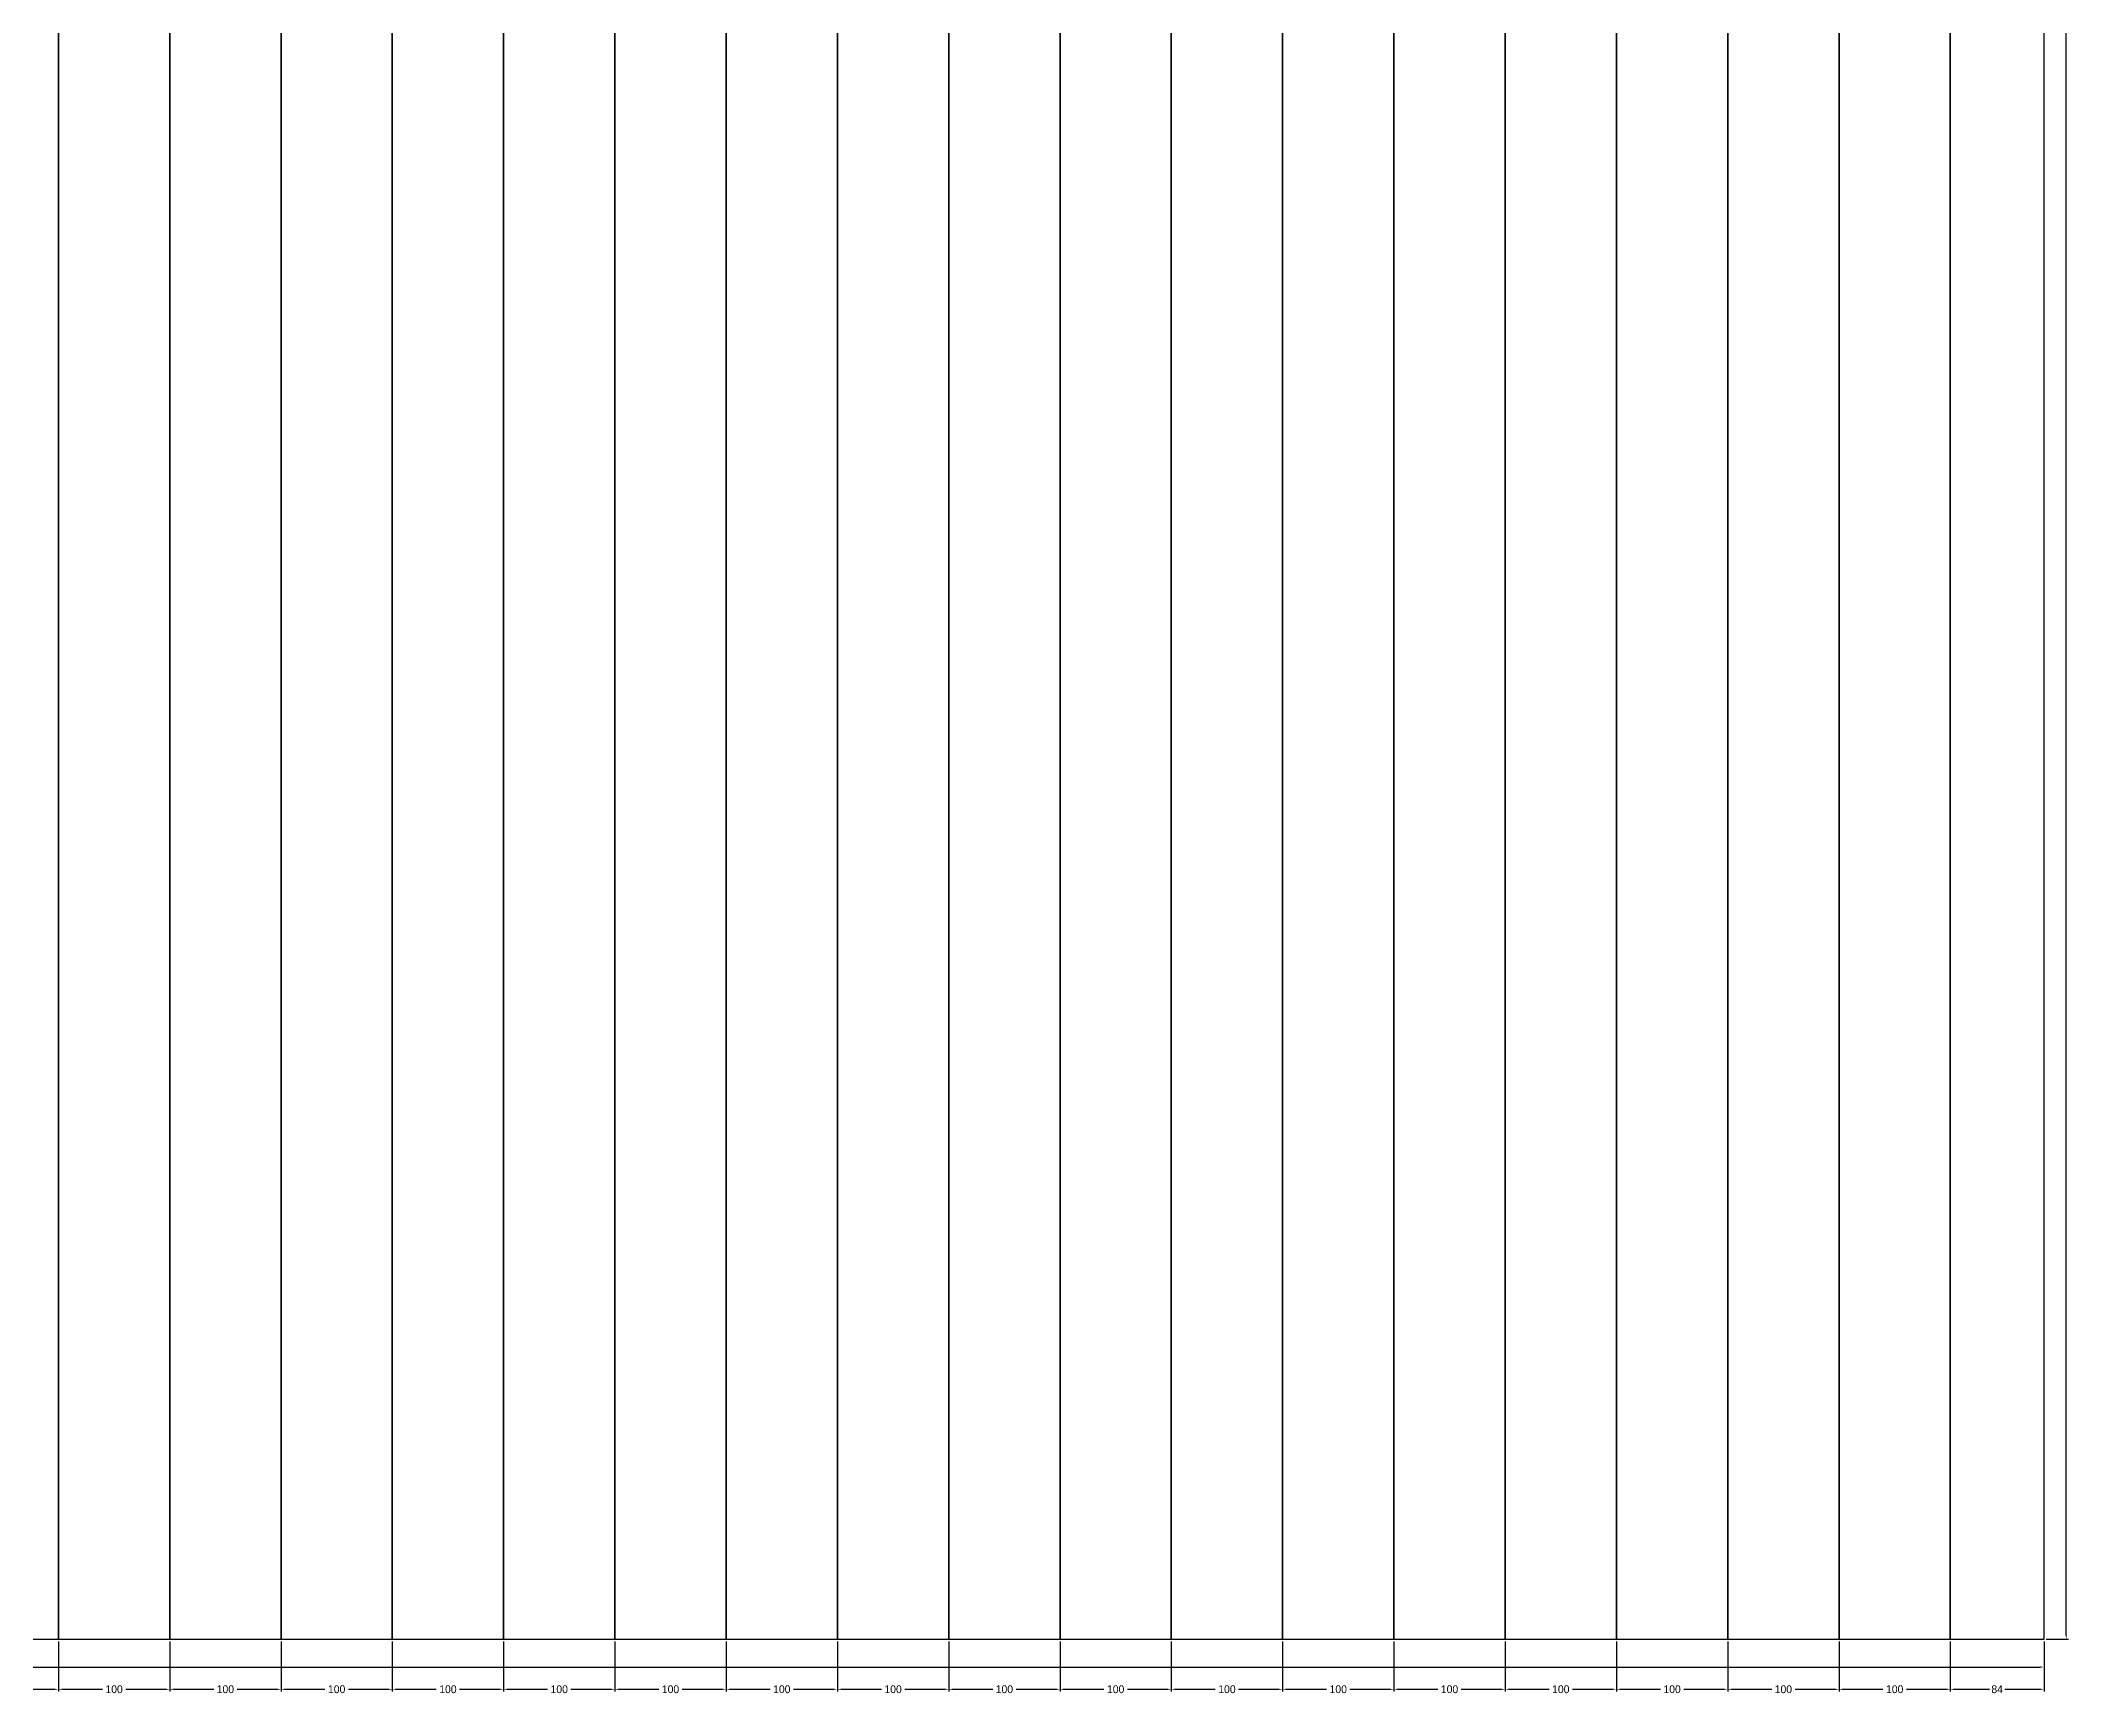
# Model space of a CAD drawing. Header units: metres. Extents: x -159 to 6209, y -50 to 3007.
# Drawn here: x 4384 to 6209, y -50 to 1437 of the extents above; entities that cross this region are included whole.
import ezdxf

# ---------------------------------------------------------------- set-up
doc = ezdxf.new("R2010")
doc.units = ezdxf.units.M
for name, color, linetype in [('Contorno', 7, 'Continuous'), ('COTA', 3, 'Continuous'), ('Paineis', 3, 'Continuous')]:
    doc.layers.add(name, color=color, linetype=linetype)
doc.dimstyles.new('COTA_LJ', dxfattribs={"dimtxt": 7, "dimasz": 3.5, "dimexe": 2, "dimexo": 2, "dimgap": 1.5, "dimtad": 1, "dimdec": 1, "dimcen": 2.5, "dimclrd": 3, "dimclre": 3, "dimclrt": 3, "dimazin": 3, "dimtfac": 1, "dimtmove": 0, "dimatfit": 3})

# ---------------------------------------------------------------- blocks, each defined once
blk = doc.blocks.new('_CLOSEDFILLED')
at = {"color": 0, "linetype": 'BYBLOCK'}
blk.add_solid([(-1, 0.16), (0, 0), (-1, -0.16)], dxfattribs=at)
blk = doc.blocks.new('*D1')
at = {"color": 3}
for p, q in [((0, -2), (0, -27)), ((6184.2, -2), (6184.2, -27)), ((3.5, -25), (3078.1, -25)), ((3106.1, -25), (6180.7, -25))]:
    blk.add_line(p, q, dxfattribs=at)
at = {"layer": 'Defpoints'}
for p in [(0, 0), (6184.2, 0), (0, -25)]:
    blk.add_point(p, dxfattribs=at)
at = {"layer": 'COTA', "color": 3, "xscale": 3.5, "yscale": 3.5, "rotation": 180}
blk.add_blockref('_CLOSEDFILLED', (0, -25), dxfattribs=at)
at = {"layer": 'COTA', "color": 3, "xscale": 3.5, "yscale": 3.5}
blk.add_blockref('_CLOSEDFILLED', (6184.2, -25), dxfattribs=at)
at = {"layer": 'COTA', "color": 3, "insert": (3092.1, -25), "char_height": 7, "attachment_point": 5}
blk.add_mtext('6184', dxfattribs=at)
blk = doc.blocks.new('*D2')
at = {"color": 3}
for p, q in [((6186.2, 2970), (6206.2, 2970)), ((6204.2, 1499), (6204.2, 2966.5)), ((6204.2, 3.5), (6204.2, 1471)), ((6186.2, 0), (6206.2, 0))]:
    blk.add_line(p, q, dxfattribs=at)
at = {"layer": 'Defpoints'}
for p in [(6184.2, 2970), (6184.2, 0), (6204.2, 0)]:
    blk.add_point(p, dxfattribs=at)
at = {"layer": 'COTA', "color": 3, "xscale": 3.5, "yscale": 3.5}
for p, rotation in [((6204.2, 2970), 90), ((6204.2, 0), 270)]:
    blk.add_blockref('_CLOSEDFILLED', p, dxfattribs=dict(at, rotation=rotation))
at = {"layer": 'COTA', "color": 3, "insert": (6204.2, 1485), "char_height": 7, "attachment_point": 5, "rotation": 90}
blk.add_mtext('2970', dxfattribs=at)
blk = doc.blocks.new('*D46')
at = {"color": 3}
for p, q in [((4300, -2), (4300, -47)), ((4400, -2), (4400, -47)), ((4303.5, -45), (4339.5, -45)), ((4360.5, -45), (4396.5, -45))]:
    blk.add_line(p, q, dxfattribs=at)
at = {"layer": 'Defpoints'}
for p in [(4300, 0), (4400, 0), (4300, -45)]:
    blk.add_point(p, dxfattribs=at)
at = {"layer": 'COTA', "color": 3, "xscale": 3.5, "yscale": 3.5, "rotation": 180}
blk.add_blockref('_CLOSEDFILLED', (4300, -45), dxfattribs=at)
at = {"layer": 'COTA', "color": 3, "xscale": 3.5, "yscale": 3.5}
blk.add_blockref('_CLOSEDFILLED', (4400, -45), dxfattribs=at)
at = {"layer": 'COTA', "color": 3, "insert": (4350, -45), "char_height": 7, "attachment_point": 5}
blk.add_mtext('100', dxfattribs=at)
blk = doc.blocks.new('*D47')
at = {"color": 3}
for p, q in [((4400, -2), (4400, -47)), ((4500, -2), (4500, -47)), ((4403.5, -45), (4439.5, -45)), ((4460.5, -45), (4496.5, -45))]:
    blk.add_line(p, q, dxfattribs=at)
at = {"layer": 'Defpoints'}
for p in [(4400, 0), (4500, 0), (4400, -45)]:
    blk.add_point(p, dxfattribs=at)
at = {"layer": 'COTA', "color": 3, "xscale": 3.5, "yscale": 3.5, "rotation": 180}
blk.add_blockref('_CLOSEDFILLED', (4400, -45), dxfattribs=at)
at = {"layer": 'COTA', "color": 3, "xscale": 3.5, "yscale": 3.5}
blk.add_blockref('_CLOSEDFILLED', (4500, -45), dxfattribs=at)
at = {"layer": 'COTA', "color": 3, "insert": (4450, -45), "char_height": 7, "attachment_point": 5}
blk.add_mtext('100', dxfattribs=at)
blk = doc.blocks.new('*D48')
at = {"color": 3}
for p, q in [((4500, -2), (4500, -47)), ((4600, -2), (4600, -47)), ((4503.5, -45), (4539.5, -45)), ((4560.5, -45), (4596.5, -45))]:
    blk.add_line(p, q, dxfattribs=at)
at = {"layer": 'Defpoints'}
for p in [(4500, 0), (4600, 0), (4500, -45)]:
    blk.add_point(p, dxfattribs=at)
at = {"layer": 'COTA', "color": 3, "xscale": 3.5, "yscale": 3.5, "rotation": 180}
blk.add_blockref('_CLOSEDFILLED', (4500, -45), dxfattribs=at)
at = {"layer": 'COTA', "color": 3, "xscale": 3.5, "yscale": 3.5}
blk.add_blockref('_CLOSEDFILLED', (4600, -45), dxfattribs=at)
at = {"layer": 'COTA', "color": 3, "insert": (4550, -45), "char_height": 7, "attachment_point": 5}
blk.add_mtext('100', dxfattribs=at)
blk = doc.blocks.new('*D49')
at = {"color": 3}
for p, q in [((4600, -2), (4600, -47)), ((4700, -2), (4700, -47)), ((4603.5, -45), (4639.5, -45)), ((4660.5, -45), (4696.5, -45))]:
    blk.add_line(p, q, dxfattribs=at)
at = {"layer": 'Defpoints'}
for p in [(4600, 0), (4700, 0), (4600, -45)]:
    blk.add_point(p, dxfattribs=at)
at = {"layer": 'COTA', "color": 3, "xscale": 3.5, "yscale": 3.5, "rotation": 180}
blk.add_blockref('_CLOSEDFILLED', (4600, -45), dxfattribs=at)
at = {"layer": 'COTA', "color": 3, "xscale": 3.5, "yscale": 3.5}
blk.add_blockref('_CLOSEDFILLED', (4700, -45), dxfattribs=at)
at = {"layer": 'COTA', "color": 3, "insert": (4650, -45), "char_height": 7, "attachment_point": 5}
blk.add_mtext('100', dxfattribs=at)
blk = doc.blocks.new('*D50')
at = {"color": 3}
for p, q in [((4700, -2), (4700, -47)), ((4800, -2), (4800, -47)), ((4703.5, -45), (4739.5, -45)), ((4760.5, -45), (4796.5, -45))]:
    blk.add_line(p, q, dxfattribs=at)
at = {"layer": 'Defpoints'}
for p in [(4700, 0), (4800, 0), (4700, -45)]:
    blk.add_point(p, dxfattribs=at)
at = {"layer": 'COTA', "color": 3, "xscale": 3.5, "yscale": 3.5, "rotation": 180}
blk.add_blockref('_CLOSEDFILLED', (4700, -45), dxfattribs=at)
at = {"layer": 'COTA', "color": 3, "xscale": 3.5, "yscale": 3.5}
blk.add_blockref('_CLOSEDFILLED', (4800, -45), dxfattribs=at)
at = {"layer": 'COTA', "color": 3, "insert": (4750, -45), "char_height": 7, "attachment_point": 5}
blk.add_mtext('100', dxfattribs=at)
blk = doc.blocks.new('*D51')
at = {"color": 3}
for p, q in [((4800, -2), (4800, -47)), ((4900, -2), (4900, -47)), ((4803.5, -45), (4839.5, -45)), ((4860.5, -45), (4896.5, -45))]:
    blk.add_line(p, q, dxfattribs=at)
at = {"layer": 'Defpoints'}
for p in [(4800, 0), (4900, 0), (4800, -45)]:
    blk.add_point(p, dxfattribs=at)
at = {"layer": 'COTA', "color": 3, "xscale": 3.5, "yscale": 3.5, "rotation": 180}
blk.add_blockref('_CLOSEDFILLED', (4800, -45), dxfattribs=at)
at = {"layer": 'COTA', "color": 3, "xscale": 3.5, "yscale": 3.5}
blk.add_blockref('_CLOSEDFILLED', (4900, -45), dxfattribs=at)
at = {"layer": 'COTA', "color": 3, "insert": (4850, -45), "char_height": 7, "attachment_point": 5}
blk.add_mtext('100', dxfattribs=at)
blk = doc.blocks.new('*D52')
at = {"color": 3}
for p, q in [((4900, -2), (4900, -47)), ((5000, -2), (5000, -47)), ((4903.5, -45), (4939.5, -45)), ((4960.5, -45), (4996.5, -45))]:
    blk.add_line(p, q, dxfattribs=at)
at = {"layer": 'Defpoints'}
for p in [(4900, 0), (5000, 0), (4900, -45)]:
    blk.add_point(p, dxfattribs=at)
at = {"layer": 'COTA', "color": 3, "xscale": 3.5, "yscale": 3.5, "rotation": 180}
blk.add_blockref('_CLOSEDFILLED', (4900, -45), dxfattribs=at)
at = {"layer": 'COTA', "color": 3, "xscale": 3.5, "yscale": 3.5}
blk.add_blockref('_CLOSEDFILLED', (5000, -45), dxfattribs=at)
at = {"layer": 'COTA', "color": 3, "insert": (4950, -45), "char_height": 7, "attachment_point": 5}
blk.add_mtext('100', dxfattribs=at)
blk = doc.blocks.new('*D53')
at = {"color": 3}
for p, q in [((5000, -2), (5000, -47)), ((5100, -2), (5100, -47)), ((5003.5, -45), (5039.5, -45)), ((5060.5, -45), (5096.5, -45))]:
    blk.add_line(p, q, dxfattribs=at)
at = {"layer": 'Defpoints'}
for p in [(5000, 0), (5100, 0), (5000, -45)]:
    blk.add_point(p, dxfattribs=at)
at = {"layer": 'COTA', "color": 3, "xscale": 3.5, "yscale": 3.5, "rotation": 180}
blk.add_blockref('_CLOSEDFILLED', (5000, -45), dxfattribs=at)
at = {"layer": 'COTA', "color": 3, "xscale": 3.5, "yscale": 3.5}
blk.add_blockref('_CLOSEDFILLED', (5100, -45), dxfattribs=at)
at = {"layer": 'COTA', "color": 3, "insert": (5050, -45), "char_height": 7, "attachment_point": 5}
blk.add_mtext('100', dxfattribs=at)
blk = doc.blocks.new('*D54')
at = {"color": 3}
for p, q in [((5100, -2), (5100, -47)), ((5200, -2), (5200, -47)), ((5103.5, -45), (5139.5, -45)), ((5160.5, -45), (5196.5, -45))]:
    blk.add_line(p, q, dxfattribs=at)
at = {"layer": 'Defpoints'}
for p in [(5100, 0), (5200, 0), (5100, -45)]:
    blk.add_point(p, dxfattribs=at)
at = {"layer": 'COTA', "color": 3, "xscale": 3.5, "yscale": 3.5, "rotation": 180}
blk.add_blockref('_CLOSEDFILLED', (5100, -45), dxfattribs=at)
at = {"layer": 'COTA', "color": 3, "xscale": 3.5, "yscale": 3.5}
blk.add_blockref('_CLOSEDFILLED', (5200, -45), dxfattribs=at)
at = {"layer": 'COTA', "color": 3, "insert": (5150, -45), "char_height": 7, "attachment_point": 5}
blk.add_mtext('100', dxfattribs=at)
blk = doc.blocks.new('*D55')
at = {"color": 3}
for p, q in [((5200, -2), (5200, -47)), ((5300, -2), (5300, -47)), ((5203.5, -45), (5239.5, -45)), ((5260.5, -45), (5296.5, -45))]:
    blk.add_line(p, q, dxfattribs=at)
at = {"layer": 'Defpoints'}
for p in [(5200, 0), (5300, 0), (5200, -45)]:
    blk.add_point(p, dxfattribs=at)
at = {"layer": 'COTA', "color": 3, "xscale": 3.5, "yscale": 3.5, "rotation": 180}
blk.add_blockref('_CLOSEDFILLED', (5200, -45), dxfattribs=at)
at = {"layer": 'COTA', "color": 3, "xscale": 3.5, "yscale": 3.5}
blk.add_blockref('_CLOSEDFILLED', (5300, -45), dxfattribs=at)
at = {"layer": 'COTA', "color": 3, "insert": (5250, -45), "char_height": 7, "attachment_point": 5}
blk.add_mtext('100', dxfattribs=at)
blk = doc.blocks.new('*D56')
at = {"color": 3}
for p, q in [((5300, -2), (5300, -47)), ((5400, -2), (5400, -47)), ((5303.5, -45), (5339.5, -45)), ((5360.5, -45), (5396.5, -45))]:
    blk.add_line(p, q, dxfattribs=at)
at = {"layer": 'Defpoints'}
for p in [(5300, 0), (5400, 0), (5300, -45)]:
    blk.add_point(p, dxfattribs=at)
at = {"layer": 'COTA', "color": 3, "xscale": 3.5, "yscale": 3.5, "rotation": 180}
blk.add_blockref('_CLOSEDFILLED', (5300, -45), dxfattribs=at)
at = {"layer": 'COTA', "color": 3, "xscale": 3.5, "yscale": 3.5}
blk.add_blockref('_CLOSEDFILLED', (5400, -45), dxfattribs=at)
at = {"layer": 'COTA', "color": 3, "insert": (5350, -45), "char_height": 7, "attachment_point": 5}
blk.add_mtext('100', dxfattribs=at)
blk = doc.blocks.new('*D57')
at = {"color": 3}
for p, q in [((5400, -2), (5400, -47)), ((5500, -2), (5500, -47)), ((5403.5, -45), (5439.5, -45)), ((5460.5, -45), (5496.5, -45))]:
    blk.add_line(p, q, dxfattribs=at)
at = {"layer": 'Defpoints'}
for p in [(5400, 0), (5500, 0), (5400, -45)]:
    blk.add_point(p, dxfattribs=at)
at = {"layer": 'COTA', "color": 3, "xscale": 3.5, "yscale": 3.5, "rotation": 180}
blk.add_blockref('_CLOSEDFILLED', (5400, -45), dxfattribs=at)
at = {"layer": 'COTA', "color": 3, "xscale": 3.5, "yscale": 3.5}
blk.add_blockref('_CLOSEDFILLED', (5500, -45), dxfattribs=at)
at = {"layer": 'COTA', "color": 3, "insert": (5450, -45), "char_height": 7, "attachment_point": 5}
blk.add_mtext('100', dxfattribs=at)
blk = doc.blocks.new('*D58')
at = {"color": 3}
for p, q in [((5500, -2), (5500, -47)), ((5600, -2), (5600, -47)), ((5503.5, -45), (5539.5, -45)), ((5560.5, -45), (5596.5, -45))]:
    blk.add_line(p, q, dxfattribs=at)
at = {"layer": 'Defpoints'}
for p in [(5500, 0), (5600, 0), (5500, -45)]:
    blk.add_point(p, dxfattribs=at)
at = {"layer": 'COTA', "color": 3, "xscale": 3.5, "yscale": 3.5, "rotation": 180}
blk.add_blockref('_CLOSEDFILLED', (5500, -45), dxfattribs=at)
at = {"layer": 'COTA', "color": 3, "xscale": 3.5, "yscale": 3.5}
blk.add_blockref('_CLOSEDFILLED', (5600, -45), dxfattribs=at)
at = {"layer": 'COTA', "color": 3, "insert": (5550, -45), "char_height": 7, "attachment_point": 5}
blk.add_mtext('100', dxfattribs=at)
blk = doc.blocks.new('*D59')
at = {"color": 3}
for p, q in [((5600, -2), (5600, -47)), ((5700, -2), (5700, -47)), ((5603.5, -45), (5639.5, -45)), ((5660.5, -45), (5696.5, -45))]:
    blk.add_line(p, q, dxfattribs=at)
at = {"layer": 'Defpoints'}
for p in [(5600, 0), (5700, 0), (5600, -45)]:
    blk.add_point(p, dxfattribs=at)
at = {"layer": 'COTA', "color": 3, "xscale": 3.5, "yscale": 3.5, "rotation": 180}
blk.add_blockref('_CLOSEDFILLED', (5600, -45), dxfattribs=at)
at = {"layer": 'COTA', "color": 3, "xscale": 3.5, "yscale": 3.5}
blk.add_blockref('_CLOSEDFILLED', (5700, -45), dxfattribs=at)
at = {"layer": 'COTA', "color": 3, "insert": (5650, -45), "char_height": 7, "attachment_point": 5}
blk.add_mtext('100', dxfattribs=at)
blk = doc.blocks.new('*D60')
at = {"color": 3}
for p, q in [((5700, -2), (5700, -47)), ((5800, -2), (5800, -47)), ((5703.5, -45), (5739.5, -45)), ((5760.5, -45), (5796.5, -45))]:
    blk.add_line(p, q, dxfattribs=at)
at = {"layer": 'Defpoints'}
for p in [(5700, 0), (5800, 0), (5700, -45)]:
    blk.add_point(p, dxfattribs=at)
at = {"layer": 'COTA', "color": 3, "xscale": 3.5, "yscale": 3.5, "rotation": 180}
blk.add_blockref('_CLOSEDFILLED', (5700, -45), dxfattribs=at)
at = {"layer": 'COTA', "color": 3, "xscale": 3.5, "yscale": 3.5}
blk.add_blockref('_CLOSEDFILLED', (5800, -45), dxfattribs=at)
at = {"layer": 'COTA', "color": 3, "insert": (5750, -45), "char_height": 7, "attachment_point": 5}
blk.add_mtext('100', dxfattribs=at)
blk = doc.blocks.new('*D61')
at = {"color": 3}
for p, q in [((5800, -2), (5800, -47)), ((5900, -2), (5900, -47)), ((5803.5, -45), (5839.5, -45)), ((5860.5, -45), (5896.5, -45))]:
    blk.add_line(p, q, dxfattribs=at)
at = {"layer": 'Defpoints'}
for p in [(5800, 0), (5900, 0), (5800, -45)]:
    blk.add_point(p, dxfattribs=at)
at = {"layer": 'COTA', "color": 3, "xscale": 3.5, "yscale": 3.5, "rotation": 180}
blk.add_blockref('_CLOSEDFILLED', (5800, -45), dxfattribs=at)
at = {"layer": 'COTA', "color": 3, "xscale": 3.5, "yscale": 3.5}
blk.add_blockref('_CLOSEDFILLED', (5900, -45), dxfattribs=at)
at = {"layer": 'COTA', "color": 3, "insert": (5850, -45), "char_height": 7, "attachment_point": 5}
blk.add_mtext('100', dxfattribs=at)
blk = doc.blocks.new('*D62')
at = {"color": 3}
for p, q in [((5900, -2), (5900, -47)), ((6000, -2), (6000, -47)), ((5903.5, -45), (5939.5, -45)), ((5960.5, -45), (5996.5, -45))]:
    blk.add_line(p, q, dxfattribs=at)
at = {"layer": 'Defpoints'}
for p in [(5900, 0), (6000, 0), (5900, -45)]:
    blk.add_point(p, dxfattribs=at)
at = {"layer": 'COTA', "color": 3, "xscale": 3.5, "yscale": 3.5, "rotation": 180}
blk.add_blockref('_CLOSEDFILLED', (5900, -45), dxfattribs=at)
at = {"layer": 'COTA', "color": 3, "xscale": 3.5, "yscale": 3.5}
blk.add_blockref('_CLOSEDFILLED', (6000, -45), dxfattribs=at)
at = {"layer": 'COTA', "color": 3, "insert": (5950, -45), "char_height": 7, "attachment_point": 5}
blk.add_mtext('100', dxfattribs=at)
blk = doc.blocks.new('*D63')
at = {"color": 3}
for p, q in [((6000, -2), (6000, -47)), ((6100, -2), (6100, -47)), ((6003.5, -45), (6039.5, -45)), ((6060.5, -45), (6096.5, -45))]:
    blk.add_line(p, q, dxfattribs=at)
at = {"layer": 'Defpoints'}
for p in [(6000, 0), (6100, 0), (6000, -45)]:
    blk.add_point(p, dxfattribs=at)
at = {"layer": 'COTA', "color": 3, "xscale": 3.5, "yscale": 3.5, "rotation": 180}
blk.add_blockref('_CLOSEDFILLED', (6000, -45), dxfattribs=at)
at = {"layer": 'COTA', "color": 3, "xscale": 3.5, "yscale": 3.5}
blk.add_blockref('_CLOSEDFILLED', (6100, -45), dxfattribs=at)
at = {"layer": 'COTA', "color": 3, "insert": (6050, -45), "char_height": 7, "attachment_point": 5}
blk.add_mtext('100', dxfattribs=at)
blk = doc.blocks.new('*D64')
at = {"color": 3}
for p, q in [((6100, -2), (6100, -47)), ((6184.2, -2), (6184.2, -47)), ((6103.5, -45), (6135.1, -45)), ((6149.1, -45), (6180.7, -45))]:
    blk.add_line(p, q, dxfattribs=at)
at = {"layer": 'Defpoints'}
for p in [(6100, 0), (6184.2, 0), (6100, -45)]:
    blk.add_point(p, dxfattribs=at)
at = {"layer": 'COTA', "color": 3, "xscale": 3.5, "yscale": 3.5, "rotation": 180}
blk.add_blockref('_CLOSEDFILLED', (6100, -45), dxfattribs=at)
at = {"layer": 'COTA', "color": 3, "xscale": 3.5, "yscale": 3.5}
blk.add_blockref('_CLOSEDFILLED', (6184.2, -45), dxfattribs=at)
at = {"layer": 'COTA', "color": 3, "insert": (6142.1, -45), "char_height": 7, "attachment_point": 5}
blk.add_mtext('84', dxfattribs=at)

msp = doc.modelspace()

# ---------------------------------------------------------------- linework, layer by layer
at = {"layer": 'Contorno'}
msp.add_lwpolyline([(0, 0), (6184.2, 0), (6184.2, 2970), (0, 2970), (0, 0)], close=True, dxfattribs=at)
at = {"layer": 'Paineis'}
for points in [[(4300, 0), (4400, 0), (4400, 2970), (4300, 2970)], [(4400, 0), (4500, 0), (4500, 2970), (4400, 2970)], [(4500, 0), (4600, 0), (4600, 2970), (4500, 2970)], [(4600, 0), (4700, 0), (4700, 2970), (4600, 2970)], [(4700, 0), (4800, 0), (4800, 2970), (4700, 2970)], [(4800, 0), (4900, 0), (4900, 2970), (4800, 2970)], [(4900, 0), (5000, 0), (5000, 2970), (4900, 2970)], [(5000, 0), (5100, 0), (5100, 2970), (5000, 2970)], [(5100, 0), (5200, 0), (5200, 2970), (5100, 2970)], [(5200, 0), (5300, 0), (5300, 2970), (5200, 2970)], [(5300, 0), (5400, 0), (5400, 2970), (5300, 2970)], [(5400, 0), (5500, 0), (5500, 2970), (5400, 2970)], [(5500, 0), (5600, 0), (5600, 2970), (5500, 2970)], [(5600, 0), (5700, 0), (5700, 2970), (5600, 2970)], [(5700, 0), (5800, 0), (5800, 2970), (5700, 2970)], [(5800, 0), (5900, 0), (5900, 2970), (5800, 2970)], [(5900, 0), (6000, 0), (6000, 2970), (5900, 2970)], [(6000, 0), (6100, 0), (6100, 2970), (6000, 2970)], [(6100, 0), (6184.2, 0), (6184.2, 2970), (6100, 2970)]]:
    msp.add_lwpolyline(points, close=True, dxfattribs=at)

# ---------------------------------------------------------------- dimensions: what is measured, and where the dimension line sits
at = {"layer": 'COTA'}
dim = msp.add_linear_dim(base=(6204.2, 0), p1=(6184.2, 0), p2=(6184.2, 2970), angle=90, dimstyle='COTA_LJ', dxfattribs=at)
dim.commit()
dim.dimension.update_dxf_attribs({"geometry": '*D2', "text_midpoint": (6204.2, 1485)})
for base, p1, p2, picture, middle in [((0, -25), (0, 0), (6184.2, 0), '*D1', (3092.1, -25)), ((4300, -45), (4300, 0), (4400, 0), '*D46', (4350, -45)), ((4400, -45), (4400, 0), (4500, 0), '*D47', (4450, -45)), ((4500, -45), (4500, 0), (4600, 0), '*D48', (4550, -45)), ((4600, -45), (4600, 0), (4700, 0), '*D49', (4650, -45)), ((4700, -45), (4700, 0), (4800, 0), '*D50', (4750, -45)), ((4800, -45), (4800, 0), (4900, 0), '*D51', (4850, -45)), ((4900, -45), (4900, 0), (5000, 0), '*D52', (4950, -45)), ((5000, -45), (5000, 0), (5100, 0), '*D53', (5050, -45)), ((5100, -45), (5100, 0), (5200, 0), '*D54', (5150, -45)), ((5200, -45), (5200, 0), (5300, 0), '*D55', (5250, -45)), ((5300, -45), (5300, 0), (5400, 0), '*D56', (5350, -45)), ((5400, -45), (5400, 0), (5500, 0), '*D57', (5450, -45)), ((5500, -45), (5500, 0), (5600, 0), '*D58', (5550, -45)), ((5600, -45), (5600, 0), (5700, 0), '*D59', (5650, -45)), ((5700, -45), (5700, 0), (5800, 0), '*D60', (5750, -45)), ((5800, -45), (5800, 0), (5900, 0), '*D61', (5850, -45)), ((5900, -45), (5900, 0), (6000, 0), '*D62', (5950, -45)), ((6000, -45), (6000, 0), (6100, 0), '*D63', (6050, -45)), ((6100, -45), (6100, 0), (6184.2, 0), '*D64', (6142.1, -45))]:
    dim = msp.add_linear_dim(base=base, p1=p1, p2=p2, dimstyle='COTA_LJ', dxfattribs=at)
    dim.commit()
    dim.dimension.update_dxf_attribs({"geometry": picture, "text_midpoint": middle})

doc.saveas('drawing.dxf')
